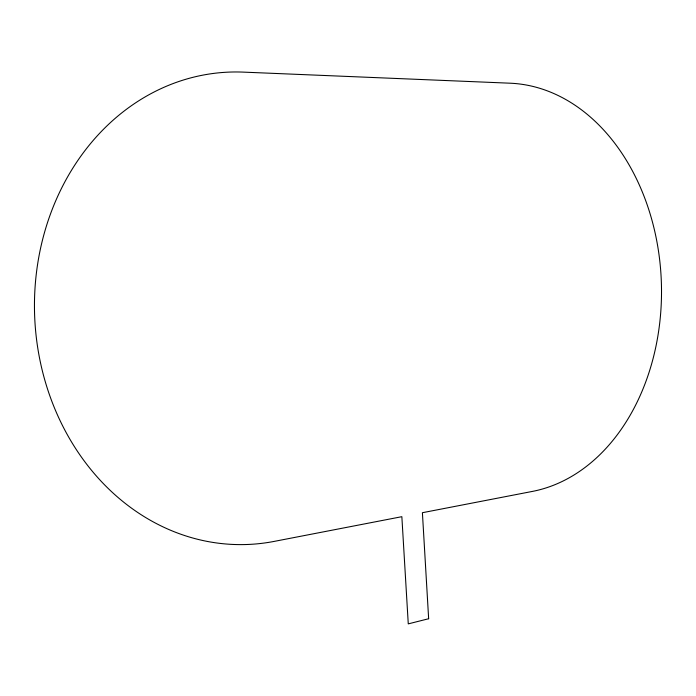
<?xml version="1.0" encoding="UTF-8"?>
<svg xmlns="http://www.w3.org/2000/svg" width="696" height="696" viewBox="0 0 696 696"><rect width="100%" height="100%" fill="white"/><g stroke="black" fill="none" stroke-linecap="round" stroke-linejoin="round"><path stroke-width="1.04" d="M428.649 618.735L408.265 623.877L401.853 516.684L274.172 541.401A236.37 203.876 87.8 0 1 35.044 323.579A236.37 203.876 87.8 0 1 243.417 72.123L510.212 83.207A205.25 153.581 88.4 0 1 661.113 276.79A205.25 153.581 88.4 0 1 532.292 491.437L422.402 512.708L428.649 618.735"/></g></svg>
